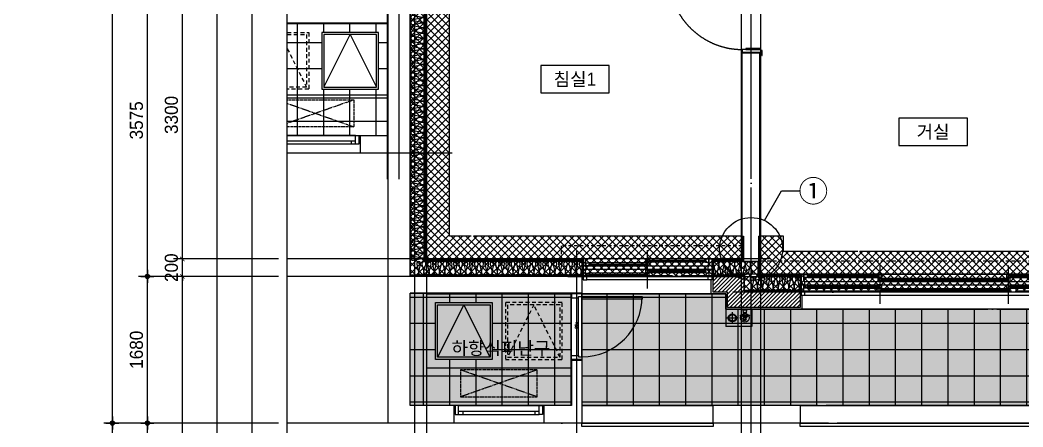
# Model space of a CAD drawing. Header units: millimetres. Extents: x -24416 to 92204, y -190080 to 23760.
# Drawn here: x 3448 to 14919, y -91259 to -86596 of the extents above; entities that cross this region are included whole.
import ezdxf
from ezdxf.enums import TextEntityAlignment as Align
from ezdxf.xclip import XClip

# ---------------------------------------------------------------- set-up
doc = ezdxf.new("R2010")
doc.units = ezdxf.units.MM
doc.header["$LTSCALE"] = 50
doc.header["$XCLIPFRAME"] = 0
for name, pattern in [('AUDIT_D_220706163347-0', [0]), ('CEN', [62, 60, -1, 0, -1]), ('H', [1.3, 0.8, -0.5]), ('HD', [2.5, 1.5, -1]), ('HID', [2.5, 1.5, -1]), ('평면도(기준)$0$CENTER2', [16.25, 15, -0.5, 0.25, -0.5])]:
    doc.linetypes.add(name, pattern=pattern)
doc.layers.get('defpoints').update_dxf_attribs({"color": 139})
for name, color, linetype in [('A-ELE8', 8, 'Continuous'), ('A_HAT', 8, 'Continuous'), ('AA-XXXX-DIMS', 7, 'Continuous'), ('AA-단열-바닥-욕실', 30, 'Continuous'), ('ARDM', 7, 'Continuous'), ('CEN_CON', 1, 'CEN'), ('CEN_WALL', 12, 'CEN'), ('CONC', 2, 'Continuous'), ('dan1', 7, 'HID'), ('DIM', 7, 'AUDIT_D_220706163347-0'), ('DOOR', 4, 'Continuous'), ('ELE3_CON', 7, 'Continuous'), ('ELE4', 4, 'Continuous'), ('ETC', 6, 'Continuous'), ('FIN', 6, 'Continuous'), ('HAT', 9, 'Continuous'), ('INS', 252, 'Continuous'), ('SINA-F-FRAME', 4, 'Continuous'), ('TEXT', 3, 'Continuous'), ('WAL', 3, 'Continuous'), ('WAL_DRY', 7, 'Continuous'), ('WIN', 4, 'Continuous'), ('X - 단위세대$0$ETC', 6, 'Continuous'), ('바닥타일', 8, 'Continuous'), ('수전', 4, 'Continuous'), ('실명', 3, 'AUDIT_D_220706163347-0'), ('실명박스', 7, 'AUDIT_D_220706163347-0'), ('커튼박스', 6, 'Continuous'), ('평면도(기준)$0$1.EC-F-DOOR', 4, 'Continuous'), ('평면도(기준)$0$1.EC-F-DOOR-F', 4, 'Continuous')]:
    doc.layers.add(name, color=color, linetype=linetype)
for name, color, linetype, plot in [('AA-CEN', 1, 'CEN', False), ('AA-XXXX-MC', 153, 'AUDIT_D_220706163347-0', False), ('Def-PrintX', 147, 'Continuous', False), ('Defpoint', 135, 'Continuous', False), ('MC', 135, 'Continuous', False), ('X - 단위세대$0$0_임시', 134, 'Continuous', False)]:
    doc.layers.add(name, color=color, linetype=linetype, plot=plot)
doc.styles.add('HAUD01', font='Dotum.ttf')
doc.styles.get("Standard").update_dxf_attribs({"font": 'txt', "bigfont": 'whgtxt.shx'})
doc.styles.add('돋움', font='Dotum.ttf')
doc.styles.add('맑은고딕', font='malgun.ttf', dxfattribs={"width": 0.9})
doc.dimstyles.new('DIM-50', dxfattribs={"dimscale": 50, "dimtxt": 3, "dimasz": 1, "dimexe": 2, "dimexo": 2, "dimgap": 1, "dimtad": 1, "dimdec": 0, "dimzin": 0, "dimdsep": 46, "dimtxsty": '맑은고딕', "dimblk1": 'DIMDOT', "dimblk2": 'DIMDOT', "dimsah": 1, "dimcen": 0.09, "dimdle": 2, "dimclrd": 7, "dimclre": 7, "dimclrt": 3, "dimadec": 0, "dimazin": 0, "dimtfac": 1, "dimtdec": 0, "dimtix": 1, "dimtmove": 2, "dimatfit": 3, "dimldrblk": 'DIMDOT', "dimfxl": 1, "dimtolj": 1, "dimtzin": 0, "dimarcsym": 0})
doc.dimstyles.new('MCDIM-50', dxfattribs={"dimscale": 50, "dimtxt": 3, "dimasz": 1, "dimexe": 2, "dimexo": 2, "dimgap": 1, "dimtad": 1, "dimdec": 0, "dimzin": 0, "dimdsep": 46, "dimtxsty": '맑은고딕', "dimblk1": 'ARCHTICK', "dimblk2": 'ARCHTICK', "dimsah": 1, "dimcen": 0.09, "dimdle": 2, "dimclrd": 7, "dimclre": 7, "dimclrt": 3, "dimadec": 0, "dimazin": 0, "dimtfac": 1, "dimtdec": 0, "dimtix": 1, "dimtmove": 2, "dimatfit": 3, "dimldrblk": 'ARCHTICK', "dimfxl": 1, "dimtolj": 1, "dimtzin": 0, "dimarcsym": 0})
pattern_1 = [(0, (-288337.16, -168071.24), (0, 300), []), (90, (-288337.16, -168071.24), (-300, 2e-14), [])]

# ---------------------------------------------------------------- blocks, each defined once
blk = doc.blocks.new('실외기창_1000')
at = {"layer": 'WIN', "color": 8}
blk.add_line((960, 100), (40, 100), dxfattribs=at)
at = {"layer": 'WIN'}
for p, q in [((960, 36), (40, 36)), ((960, 0), (40, 0)), ((90, 36), (90, 0)), ((910, 36), (910, 0))]:
    blk.add_line(p, q, dxfattribs=at)
for points in [[(40, 100), (0, 100), (0, 0), (40, 0)], [(960, 100), (1000, 100), (1000, 0), (960, 0)]]:
    blk.add_lwpolyline(points, close=True, dxfattribs=at)
blk = doc.blocks.new('A$C24669fbc')
at = {"layer": 'Defpoint'}
blk.add_lwpolyline([(1650, 850), (0, 850), (0, 0), (1650, 0)], close=True, dxfattribs=at)
at = {"layer": 'ETC', "linetype": 'HD', "ltscale": 0.6}
for points in [[(100, 750), (750, 750), (750, 100), (100, 100)], [(125, 725), (725, 725), (725, 125), (125, 125)]]:
    blk.add_lwpolyline(points, close=True, dxfattribs=at)
blk.add_lwpolyline([(125, 125), (425, 725), (725, 125)], dxfattribs=at)
at = {"layer": 'ETC', "linetype": 'HD', "ltscale": 10}
for points in [[(1550, 750), (900, 750), (900, 100), (1550, 100)], [(1525, 725), (925, 725), (925, 125), (1525, 125)]]:
    blk.add_lwpolyline(points, close=True, dxfattribs=at)
blk.add_lwpolyline([(925, 125), (1225, 725), (1525, 125)], dxfattribs=at)
blk = doc.blocks.new('A$C8273e713')
at = {"layer": 'A-ELE8', "linetype": 'HID', "ltscale": 0.1}
for p, q in [((0, 310), (880, 0)), ((0, 0), (880, 310))]:
    blk.add_line(p, q, dxfattribs=at)
blk.add_lwpolyline([(0, 310), (880, 310), (880, 0), (0, 0)], close=True, dxfattribs=at)
blk = doc.blocks.new('U-121A(기본)', base_point=(-97043, -98978))
at = {"layer": '바닥타일'}
h = blk.add_hatch(dxfattribs=at)
h.set_pattern_fill('_USER', color=256, scale=300, double=1, pattern_type=0)
h.set_pattern_definition([(0, (-317379.7, -137553.74), (0, 300), []), (90, (-317379.7, -137553.74), (-300, 2e-14), [])])
h.paths.add_polyline_path([(-97928, -98248), (-97928, -97598), (-97278, -97598), (-97278, -98248)], flags=16)
h.paths.add_polyline_path([(-97903, -98223), (-97903, -97623), (-97603, -97623)], flags=0)
h.paths.add_polyline_path([(-97903, -98223), (-97903, -97623), (-97603, -97623)], flags=0)
h.paths.add_polyline_path([(-97168, -98778), (-97168, -97488), (-98833, -97488), (-98833, -98778)])
at = {"layer": 'CEN_CON'}
for p, q in [((-97043, -99278), (-97043, -88643)), ((-111073, -98978), (-96438, -98978))]:
    blk.add_line(p, q, dxfattribs=at)
at = {"layer": 'CONC'}
for p, q in [((-98953, -97488), (-97168, -97488)), ((-97168, -98778), (-97168, -97488)), ((-97488, -98778), (-97168, -98778)), ((-97488, -98778), (-97488, -98978)), ((-97488, -98978), (-97168, -98978))]:
    blk.add_line(p, q, dxfattribs=at)
at = {"layer": 'ELE3_CON'}
for p, q in [((-98518, -98778), (-97488, -98778)), ((-98518, -98978), (-97488, -98978))]:
    blk.add_line(p, q, dxfattribs=at)
at = {"layer": 'MC'}
blk.add_line((-97178, -99278), (-97178, -88643), dxfattribs=at)
blk.add_blockref('실외기창_1000', (-98503, -98878))
at = {"layer": 'A-ELE8', "linetype": 'HID', "ltscale": 0.1}
blk.add_blockref('A$C8273e713', (-98443, -98678), dxfattribs=at)
at = {"layer": 'ETC', "linetype": 'HD', "ltscale": 10}
blk.add_blockref('A$C24669fbc', (-98828, -98348), dxfattribs=at)
blk = doc.blocks.new('수전')
at = {"layer": '수전'}
for p, q in [((0, 0), (58, 0, 0)), ((23, -71), (-15, -65)), ((23, -75), (-15, -81)), ((20, -50), (6, -63)), ((6, -63), (6, -68)), ((6, -78), (6, -83)), ((6, -83), (20, -96)), ((29, -7), (9, -7)), ((10, -7), (15, -43)), ((15, -43), (29, -43)), ((15, -117), (15, -91)), ((39, -50), (20, -50)), ((20, -96), (39, -96)), ((49, -7), (29, -7)), ((29, -43), (44, -43)), ((35, -71), (73, -65)), ((35, -75), (73, -81)), ((52, -63), (39, -50)), ((39, -96), (52, -83)), ((44, -43), (49, -7)), ((44, -91), (44, -117)), ((52, -68), (52, -63)), ((52, -83), (52, -78))]:
    blk.add_line(p, q, dxfattribs=at)
blk.add_circle((29, -73), 5.91, dxfattribs=at)
for centre, radius, start, end in [((12, 6), 13.2, 207.1852, 259.412), ((47, 6), 13.2, 280.588, 332.8148), ((-15, -73), 8.37, 90, 270), ((-12, -50), 28.1, 351.511, 14.308), ((71, -50), 28.1, 165.692, 188.489), ((73, -73), 8.37, 270, 90), ((29, -117), 14.7, 180, 0)]:
    blk.add_arc(centre, radius, start, end, dxfattribs=at)
blk = doc.blocks.new('X - 단위세대$0$200207-발코니배수구')
at = {"layer": 'X - 단위세대$0$ETC', "color": 4}
for p, q in [((0, 0), (0, 200)), ((0, 200), (300, 200)), ((300, 0), (300, 200)), ((300, 0), (0, 0))]:
    blk.add_line(p, q, dxfattribs=at)
at = {"layer": 'X - 단위세대$0$ETC', "color": 8}
for p, q in [((38, 73), (107, 142)), ((53, 58), (122, 127))]:
    blk.add_line(p, q, dxfattribs=at)
at = {"layer": 'X - 단위세대$0$ETC', "color": 1}
for p, q in [((224, 166), (224, 34)), ((290, 100), (157, 100))]:
    blk.add_line(p, q, dxfattribs=at)
at = {"layer": 'X - 단위세대$0$ETC', "color": 4}
for centre, radius in [((80, 100), 50), ((224, 100), 46.3)]:
    blk.add_circle(centre, radius, dxfattribs=at)
at = {"layer": 'X - 단위세대$0$ETC', "color": 8}
blk.add_circle((224, 100), 37.5, dxfattribs=at)
blk = doc.blocks.new('SD_750')
at = {"layer": 'DOOR'}
for p, q in [((720, 120), (30, 120)), ((705, 80), (45, 80)), ((705, 0), (45, 0))]:
    blk.add_line(p, q, dxfattribs=at)
for points in [[(30, 120), (30, 810), (60, 810), (60, 120), (30, 120)], [(0, 120), (0, 0), (45, 0), (45, 80), (30, 80), (30, 120), (0, 120)], [(750, 120), (750, 0), (705, 0), (705, 80), (720, 80), (720, 120), (750, 120)]]:
    blk.add_lwpolyline(points, dxfattribs=at)
blk.add_arc((30, 120), 690, 0, 90, dxfattribs=at)
at = {"layer": 'X - 단위세대$0$0_임시'}
for p, q in [((-10, 120), (-10, 0)), ((760, 120), (760, 0))]:
    blk.add_line(p, q, dxfattribs=at)
at = {"layer": 'Def-PrintX'}
blk.add_text('750', height=30, dxfattribs=at).set_placement((360, 58), align=Align.MIDDLE)
blk = doc.blocks.new('WIN_이중창_3300-2')
at = {"layer": 'Defpoint'}
for p, q in [((-15, 240), (-15, 0)), ((3285, 240), (3285, 0))]:
    blk.add_line(p, q, dxfattribs=at)
at = {"layer": 'WIN', "color": 8}
for p, q in [((3242, 240), (28, 240)), ((880, 237), (73, 237)), ((3197, 237), (2390, 237)), ((3230, 158), (40, 158)), ((3230, 120), (40, 120)), ((880, 202), (73, 202)), ((880, 117), (73, 117)), ((2350, 196), (920, 196)), ((2350, 161), (920, 161)), ((3197, 202), (2390, 202)), ((3197, 117), (2390, 117)), ((3230, 38), (40, 38)), ((3230, 0), (40, 0)), ((880, 82), (73, 82)), ((2350, 76), (920, 76)), ((2350, 41), (920, 41)), ((3197, 82), (2390, 82))]:
    blk.add_line(p, q, dxfattribs=at)
at = {"layer": 'WIN'}
for p, q in [((900, -100), (900, 340)), ((2370, -100), (2370, 340))]:
    blk.add_line(p, q, dxfattribs=at)
for points in [[(40, 158), (28, 158), (28, 240), (0, 240), (0, 120), (40, 120), (40, 158)], [(73, 216.5), (73, 202), (33, 202), (33, 237), (73, 237), (73, 222.5)], [(880, 216.5), (880, 202), (920, 202), (920, 237), (880, 237), (880, 222.5)], [(2390, 216.5), (2390, 202), (2350, 202), (2350, 237), (2390, 237), (2390, 222.5)], [(3197, 216.5), (3197, 202), (3237, 202), (3237, 237), (3197, 237), (3197, 222.5)], [(3230, 158), (3242, 158), (3242, 240), (3270, 240), (3270, 120), (3230, 120), (3230, 158)], [(40, 38), (28, 38), (28, 120), (0, 120), (0, 0), (40, 0), (40, 38)], [(73, 96.5), (73, 82), (33, 82), (33, 117), (73, 117), (73, 102.5)], [(887, 222.5), (887, 216.5), (66, 216.5), (66, 222.5), (887, 222.5)], [(920, 175.5), (920, 161), (880, 161), (880, 196), (920, 196), (920, 181.5)], [(880, 96.5), (880, 82), (920, 82), (920, 117), (880, 117), (880, 102.5)], [(2357, 181.5), (2357, 175.5), (913, 175.5), (913, 181.5), (2357, 181.5)], [(2350, 175.5), (2350, 161), (2390, 161), (2390, 196), (2350, 196), (2350, 181.5)], [(2390, 96.5), (2390, 82), (2350, 82), (2350, 117), (2390, 117), (2390, 102.5)], [(3204, 222.5), (3204, 216.5), (2383, 216.5), (2383, 222.5), (3204, 222.5)], [(3197, 96.5), (3197, 82), (3237, 82), (3237, 117), (3197, 117), (3197, 102.5)], [(3230, 38), (3242, 38), (3242, 120), (3270, 120), (3270, 0), (3230, 0), (3230, 38)], [(887, 102.5), (887, 96.5), (66, 96.5), (66, 102.5), (887, 102.5)], [(920, 55.5), (920, 41), (880, 41), (880, 76), (920, 76), (920, 61.5)], [(2357, 61.5), (2357, 55.5), (913, 55.5), (913, 61.5), (2357, 61.5)], [(2350, 55.5), (2350, 41), (2390, 41), (2390, 76), (2350, 76), (2350, 61.5)], [(3204, 102.5), (3204, 96.5), (2383, 96.5), (2383, 102.5), (3204, 102.5)]]:
    blk.add_lwpolyline(points, dxfattribs=at)
blk = doc.blocks.new('WIN_이중창_1500')
at = {"layer": 'Defpoint'}
for p, q in [((-15, 240), (-15, 0)), ((1485, 240), (1485, 0))]:
    blk.add_line(p, q, dxfattribs=at)
at = {"layer": 'WIN', "color": 8}
for p, q in [((1442, 240), (28, 240)), ((1397, 237), (755, 237)), ((1430, 158), (40, 158)), ((1430, 120), (40, 120)), ((715, 196), (73, 196)), ((715, 161), (73, 161)), ((1397, 202), (755, 202)), ((1397, 117), (755, 117)), ((1430, 38), (40, 38)), ((1430, 0), (40, 0)), ((715, 76), (73, 76)), ((715, 41), (73, 41)), ((1397, 82), (755, 82))]:
    blk.add_line(p, q, dxfattribs=at)
at = {"layer": 'WIN'}
blk.add_line((735, -100), (735, 340), dxfattribs=at)
for points in [[(40, 158), (28, 158), (28, 240), (0, 240), (0, 120), (40, 120), (40, 158)], [(755, 216.5), (755, 202), (715, 202), (715, 237), (755, 237), (755, 222.5)], [(1397, 216.5), (1397, 202), (1437, 202), (1437, 237), (1397, 237), (1397, 222.5)], [(1430, 158), (1442, 158), (1442, 240), (1470, 240), (1470, 120), (1430, 120), (1430, 158)], [(40, 38), (28, 38), (28, 120), (0, 120), (0, 0), (40, 0), (40, 38)], [(73, 175.5), (73, 161), (33, 161), (33, 196), (73, 196), (73, 181.5)], [(722, 181.5), (722, 175.5), (66, 175.5), (66, 181.5), (722, 181.5)], [(715, 175.5), (715, 161), (755, 161), (755, 196), (715, 196), (715, 181.5)], [(755, 96.5), (755, 82), (715, 82), (715, 117), (755, 117), (755, 102.5)], [(1404, 222.5), (1404, 216.5), (748, 216.5), (748, 222.5), (1404, 222.5)], [(1397, 96.5), (1397, 82), (1437, 82), (1437, 117), (1397, 117), (1397, 102.5)], [(1430, 38), (1442, 38), (1442, 120), (1470, 120), (1470, 0), (1430, 0), (1430, 38)], [(73, 55.5), (73, 41), (33, 41), (33, 76), (73, 76), (73, 61.5)], [(722, 61.5), (722, 55.5), (66, 55.5), (66, 61.5), (722, 61.5)], [(715, 55.5), (715, 41), (755, 41), (755, 76), (715, 76), (715, 61.5)], [(1404, 102.5), (1404, 96.5), (748, 96.5), (748, 102.5), (1404, 102.5)]]:
    blk.add_lwpolyline(points, dxfattribs=at)
blk = doc.blocks.new('insul1')
blk.add_lwpolyline([(0, 0, 0.480617), (0.146, 0.183), (0.004, 0.817, -1.249969), (0.296, 0.817), (0.154, 0.183, 0.480617), (0.3, 0, 0.480617)], format="xyb")
blk = doc.blocks.new('A$C65D858C3')
at = {"layer": '평면도(기준)$0$1.EC-F-DOOR', "color": 8}
for points in [[(121, 910), (61, 910), (61, 920), (121, 920)], [(121, 874), (61, 874), (61, 864), (121, 864)]]:
    blk.add_lwpolyline(points, close=True, dxfattribs=at)
for points in [[(81, 920), (81, 970), (261, 970), (261, 950), (101, 950), (101, 920)], [(81, 864), (81, 814), (261, 814), (261, 834), (101, 834), (101, 864)]]:
    blk.add_lwpolyline(points, dxfattribs=at)
at = {"layer": '평면도(기준)$0$1.EC-F-DOOR'}
blk.add_lwpolyline([(840, 910), (1, 910), (1, 874), (840, 874), (840, 910)], dxfattribs=at)
at = {"layer": '평면도(기준)$0$1.EC-F-DOOR', "color": 1, "linetype": '평면도(기준)$0$CENTER2', "ltscale": 6}
blk.add_arc((841, 911), 841, 182.4982, 269.9824, dxfattribs=at)
at = {"layer": '평면도(기준)$0$1.EC-F-DOOR-F'}
for points in [[(828, 980), (828, 920), (840, 920), (840, 980)], [(1050, 940), (1050, 910), (840, 910), (840, 940)], [(1050, 920), (1050, 940), (1050, 980), (1068, 980), (1068, 920)], [(1040, 910), (1040, 900), (880, 900), (880, 910)], [(828, 60), (828, 0), (840, 0), (840, 60)], [(1050, 40), (1050, 70), (840, 70), (840, 40)], [(1040, 70), (1040, 80), (880, 80), (880, 70)]]:
    blk.add_lwpolyline(points, close=True, dxfattribs=at)
blk.add_lwpolyline([(1068, 0), (1068, 60), (1050, 60), (1050, 10), (1065, 10), (1065, 0), (1068, 0)], dxfattribs=at)
blk = doc.blocks.new('U-121B(기본)1', base_point=(-58207, -129496))
at = {"layer": 'A_HAT'}
h = blk.add_hatch(dxfattribs=at)
h.set_pattern_fill('ANSI31', color=256, scale=10, style=0)
h.set_pattern_definition([(45, (-288337.163, -168071.244), (-22.4506403, 22.4506403), [])])
h.paths.add_polyline_path([(-78927, -127981), (-78367, -127981), (-78367, -128031), (-78367, -128171), (-78927, -128171)])
h.paths.add_polyline_path([(-79197, -127996), (-79362, -127996), (-79362, -127806), (-79007, -127806), (-79007, -127981), (-78927, -127981), (-78927, -128171), (-79197, -128171)])
at = {"layer": '바닥타일'}
h = blk.add_hatch(dxfattribs=at)
h.set_pattern_fill('_USER', color=256, scale=300, double=1, pattern_type=0)
h.set_pattern_definition(pattern_1)
h.paths.add_polyline_path([(-81887, -128766), (-81887, -128116), (-82537, -128116), (-82537, -128766)], flags=16)
h.paths.add_polyline_path([(-81912, -128741), (-81912, -128141), (-82212, -128141)], flags=0)
h.paths.add_polyline_path([(-80982, -129296), (-82827, -129296), (-82827, -128006), (-80982, -128006)])
h.paths.add_polyline_path([(-81912, -128741), (-81912, -128141), (-82212, -128141)], flags=0)
h = blk.add_hatch(dxfattribs=at)
h.set_pattern_fill('_USER', color=256, scale=300, double=1, pattern_type=0)
h.set_pattern_definition(pattern_1)
h.paths.add_polyline_path([(-80862, -128016), (-80862, -129296), (-68867, -129296), (-68867, -128191), (-79217, -128191), (-79217, -128016)])
at = {"layer": 'CEN_CON'}
for p, q in [((-82772, -129796), (-82772, -119161)), ((-78927, -129796), (-78927, -119161)), ((-80827, -127816), (-83377, -127816)), ((-68742, -129496), (-83377, -129496))]:
    blk.add_line(p, q, dxfattribs=at)
at = {"layer": 'CEN_WALL'}
for p, q in [((-80922, -127526), (-80922, -129796)), ((-78717, -127821), (-81022, -127821)), ((-68742, -127996), (-79137, -127996))]:
    blk.add_line(p, q, dxfattribs=at)
at = {"layer": 'CONC'}
for p, q in [((-82827, -127806), (-82827, -121666)), ((-83077, -129496), (-83077, -124711)), ((-79027, -127356), (-79027, -125256)), ((-79027, -125256), (-78827, -125256)), ((-78827, -127356), (-78827, -125256)), ((-79027, -127356), (-79014, -127356)), ((-79014, -127356), (-79014, -127646)), ((-78840, -127356), (-78840, -127646)), ((-78840, -127356), (-78827, -127356)), ((-79014, -127646), (-78840, -127646)), ((-80862, -127806), (-82827, -127806)), ((-80862, -127806), (-80862, -128006)), ((-82827, -129296), (-82827, -128006)), ((-80862, -128006), (-82827, -128006)), ((-80982, -128776), (-80982, -129296)), ((-80982, -128776), (-80862, -128776)), ((-80862, -128776), (-80862, -129296)), ((-82327, -129296), (-82827, -129296)), ((-82327, -129296), (-82327, -129496)), ((-80982, -129296), (-81297, -129296)), ((-81297, -129296), (-81297, -129496)), ((-80862, -129296), (-80862, -129496)), ((-78367, -129296), (-79362, -129296)), ((-79362, -129496), (-79362, -129296)), ((-78367, -129296), (-78367, -129496)), ((-82327, -129496), (-83077, -129496)), ((-80862, -129496), (-81297, -129496)), ((-78367, -129496), (-79362, -129496))]:
    blk.add_line(p, q, dxfattribs=at)
at = {"layer": 'dan1'}
for p, q in [((-82377, -127356), (-82377, -124261)), ((-79027, -127356), (-82377, -127356))]:
    blk.add_line(p, q, dxfattribs=at)
blk.add_lwpolyline([(-74607, -127531), (-78557, -127531), (-78557, -127356), (-78827, -127356)], dxfattribs=at)
at = {"layer": 'ELE3_CON'}
for p, q in [((-81297, -129296), (-82327, -129296)), ((-80862, -129296), (-79362, -129296)), ((-78367, -129296), (-75067, -129296)), ((-81297, -129496), (-82327, -129496))]:
    blk.add_line(p, q, dxfattribs=at)
at = {"layer": 'ELE4'}
for p, q in [((-79382, -128016), (-80862, -128016)), ((-75087, -128191), (-78347, -128191))]:
    blk.add_line(p, q, dxfattribs=at)
at = {"layer": 'FIN'}
for p, q in [((-79382, -128016), (-79382, -127856)), ((-79217, -128016), (-79382, -128016)), ((-79217, -128191), (-79217, -128016)), ((-78347, -128031), (-78347, -128191)), ((-78347, -128191), (-79217, -128191))]:
    blk.add_line(p, q, dxfattribs=at)
at = {"layer": 'INS'}
for p, q in [((-82822, -127801), (-82822, -121671)), ((-82667, -127646), (-82667, -121826)), ((-79027, -127356), (-79027, -127646)), ((-78827, -127356), (-78827, -127646)), ((-80847, -127646), (-82667, -127646)), ((-79027, -127646), (-79377, -127646)), ((-79027, -127646), (-79014, -127646)), ((-78847, -127821), (-78847, -127646)), ((-78827, -127646), (-78840, -127646)), ((-80847, -127801), (-82822, -127801)), ((-79002, -127801), (-79377, -127801)), ((-79002, -127976), (-79002, -127801)), ((-78352, -127821), (-78847, -127821)), ((-78352, -127976), (-79002, -127976))]:
    blk.add_line(p, q, dxfattribs=at)
at = {"layer": 'MC'}
for p, q in [((-82637, -129796), (-82637, -119161)), ((-78817, -129796), (-78817, -119161)), ((-79037, -129796), (-79037, -124066)), ((-78717, -127616), (-83377, -127616)), ((-68742, -127791), (-79137, -127791))]:
    blk.add_line(p, q, dxfattribs=at)
at = {"layer": 'WAL'}
for p, q in [((-79007, -127806), (-79362, -127806)), ((-79362, -127996), (-79362, -127806)), ((-79007, -127981), (-79007, -127806)), ((-79197, -127996), (-79362, -127996)), ((-79197, -128171), (-79197, -127996)), ((-78367, -127981), (-79007, -127981)), ((-78367, -127981), (-78367, -128171)), ((-78367, -128171), (-79197, -128171))]:
    blk.add_line(p, q, dxfattribs=at)
at = {"layer": 'WAL_DRY'}
for p, q in [((-82657, -127636), (-82657, -121836)), ((-82647, -127626), (-82647, -121846)), ((-80847, -127636), (-82657, -127636)), ((-80847, -127626), (-82647, -127626)), ((-79027, -127626), (-79377, -127626)), ((-79027, -127636), (-79377, -127636)), ((-78837, -127811), (-78837, -127646)), ((-78827, -127801), (-78827, -127646)), ((-78352, -127811), (-78837, -127811)), ((-78352, -127801), (-78827, -127801))]:
    blk.add_line(p, q, dxfattribs=at)
at = {"layer": 'X - 단위세대$0$ETC'}
for points in [[(-80862, -129536), (-80862, -129496), (-79362, -129496), (-79362, -129536), (-80862, -129536)], [(-78367, -129536), (-78367, -129496), (-75067, -129496), (-75067, -129536), (-78367, -129536)]]:
    blk.add_lwpolyline(points, dxfattribs=at)
at = {"layer": '커튼박스', "linetype": 'H'}
for p, q in [((-79027, -127466), (-81097, -127466)), ((-81097, -127626), (-81097, -127466)), ((-74607, -127641), (-78827, -127641))]:
    blk.add_line(p, q, dxfattribs=at)
at = {"ltscale": 100, "rotation": 180}
blk.add_blockref('X - 단위세대$0$200207-발코니배수구', (-78917, -128191), dxfattribs=at)
at = {"xscale": -1}
blk.add_blockref('실외기창_1000', (-81312, -129396), dxfattribs=at)
at = {"layer": 'A-ELE8', "linetype": 'HID', "ltscale": 0.1, "xscale": -1}
blk.add_blockref('A$C8273e713', (-81372, -129196), dxfattribs=at)
at = {"layer": 'DOOR', "rotation": 270}
blk.add_blockref('SD_750', (-80982, -128016), dxfattribs=at)
at = {"layer": 'ETC', "linetype": 'HD', "ltscale": 10, "xscale": -1}
blk.add_blockref('A$C24669fbc', (-80987, -128866), dxfattribs=at)
at = {"layer": 'INS', "row_count": 1}
for p, xscale, yscale, zscale, rotation, column_count, row_spacing, column_spacing in [((-82667, -121826), -150.0000000000003, 150.0000000000003, 150.0000000000001, 90, 97, 7.888609052210118e-30, -60.00000000000016), ((-79377, -127646), -150, 150, 150, 180, 8, 0, -60)]:
    blk.add_blockref('insul1', p, dxfattribs=dict(at, xscale=xscale, yscale=yscale, zscale=zscale, rotation=rotation, column_count=column_count, row_spacing=row_spacing, column_spacing=column_spacing))
at = {"layer": 'INS', "xscale": -150, "yscale": 150, "zscale": 150, "row_count": 1, "row_spacing": 0, "column_spacing": -60}
for p, column_count in [((-80847, -127796), 32), ((-78352, -127971), 10)]:
    blk.add_blockref('insul1', p, dxfattribs=dict(at, column_count=column_count))
at = {"layer": 'SINA-F-FRAME'}
blk.add_blockref('A$C65D858C3', (-79867, -125286), dxfattribs=at)
at = {"layer": 'WIN'}
blk.add_blockref('WIN_이중창_1500', (-80847, -127856), dxfattribs=at)
at = {"layer": 'WIN', "xscale": -1}
blk.add_blockref('WIN_이중창_3300-2', (-75082, -128031), dxfattribs=at)
at = {"layer": '수전', "xscale": -1}
blk.add_blockref('수전', (-78968, -128191), dxfattribs=at)
blk = doc.blocks.new('A$C415C5DAF')
at = {"layer": 'AA-XXXX-MC'}
blk.add_line((-4702, -107711), (-5981, -107711), dxfattribs=at)
at = {"layer": 'CEN_CON'}
for p, q in [((-4702, -107911), (-5981, -107911)), ((-4702, -109591), (-5981, -109591))]:
    blk.add_line(p, q, dxfattribs=at)
at = {"layer": '실명박스'}
for points in [[(-3080, -105494), (-3080, -105807), (-2299, -105807), (-2299, -105494)], [(1016, -106099), (1016, -106412), (1798, -106412), (1798, -106099)]]:
    blk.add_lwpolyline(points, close=True, dxfattribs=at)
at = {"layer": '실명', "style": 'HAUD01'}
for s, p in [('침실1', (-2691, -105648)), ('거실', (1406, -106253)), ('하향식피난구', (-3537, -108731))]:
    blk.add_text(s, height=150, dxfattribs=at).set_placement(p, align=Align.MIDDLE)
blk = doc.blocks.new('A$C1CAF0AFA')
at = {"layer": 'ETC'}
h = blk.add_hatch(dxfattribs=at)
h.set_pattern_fill('CROSS', color=256, scale=10, angle=45)
h.set_pattern_definition([(45, (148033.186, -23760), (7e-15, 89.802561), [31.75, -95.25]), (135, (148055.636, -23760), (-89.802561, 7e-15), [31.75, -95.25])])
h.paths.add_polyline_path([(27849, -106264), (27849, -108504), (28954, -108504), (28954, -106264)])
h.paths.add_polyline_path([(28954, -106064), (28954, -100604), (27849, -100604), (27849, -106064)])
h.paths.add_polyline_path([(30539, -111574), (32329, -111574), (32329, -110074), (31459, -110074), (31459, -108714), (30539, -108714)])
h.paths.add_polyline_path([(25939, -114324), (30339, -114324), (30339, -113219), (25939, -113219)])
h.paths.add_polyline_path([(9879, -114774), (9879, -113494), (11519, -113494), (11519, -113669), (21869, -113669), (21869, -114774)])
h.paths.add_polyline_path([(9749, -114774), (7909, -114774), (7909, -113484), (9749, -113484)])
h.paths.add_polyline_path([(8089, -105729), (10139, -105729), (10139, -105139), (12079, -105139), (12079, -106024), (12549, -106024), (12549, -105139), (16049, -105139), (16049, -106494), (12319, -106494), (12319, -106944), (8089, -106944)])
at = {"layer": 'HAT'}
h = blk.add_hatch(dxfattribs=at)
h.set_pattern_fill('_USER', color=5, scale=60, angle=45, double=1, pattern_type=0)
h.set_pattern_definition([(45, (0, -23760), (-42.426407, 42.426407), []), (135, (0, -23760), (-42.426407, -42.426407), [])])
h.paths.add_polyline_path([(7909, -107594), (7909, -107144), (12529, -107144), (12529, -106704), (16069, -106704), (16069, -108299), (17919, -108299), (17919, -108149), (19319, -108149), (19319, -108299), (21882, -108299), (21882, -108749), (16129, -108749), (16129, -108426), (15929, -108426), (15929, -108749), (15619, -108749), (15619, -107154), (12979, -107154), (12979, -107594), (11909, -107594), (11909, -107304), (11709, -107304), (11709, -107594)], flags=17)
h.paths.add_polyline_path([(25939, -111139), (25939, -113009), (30339, -113009), (30339, -108714), (27639, -108714), (27639, -106264), (27189, -106264), (27189, -109164), (29889, -109164), (29889, -112559), (26389, -112559), (26389, -110689), (21419, -110689), (21419, -113009), (16329, -113009), (16329, -113299), (16129, -113299), (16129, -113009), (12179, -113009), (12179, -112834), (11909, -112834), (11909, -113124), (11709, -113124), (11709, -112834), (8359, -112834), (8359, -109739), (7909, -109739), (7909, -113284), (11729, -113284), (11729, -113459), (21869, -113459), (21869, -111139)])
h.paths.add_polyline_path([(22429, -107434), (24949, -107434), (24949, -107109), (24626, -107109), (24626, -106909), (24949, -106909), (24949, -100974), (27189, -100974), (27189, -106064), (27639, -106064), (27639, -100604), (24499, -100604), (24499, -106984), (21979, -106984), (21979, -108049), (22119, -108049), (22119, -108749), (22569, -108749), (22569, -107599), (22429, -107599)])
at = {"layer": 'AA-CEN', "color": 4}
blk.add_lwpolyline([(26389, -110689), (21419, -110689), (21419, -113009), (16329, -113009), (16329, -113299), (16129, -113299), (16129, -113009), (12179, -113009), (12179, -112834), (11909, -112834), (11909, -113124), (11709, -113124), (11709, -112834), (8359, -112834), (8359, -109739), (7909, -109739), (7909, -113284), (11729, -113284), (11729, -113459), (21869, -113459), (21869, -111139), (25939, -111139)], dxfattribs=at)
at = {"layer": 'AA-CEN'}
blk.add_lwpolyline([(9749, -114774), (7909, -114774), (7909, -113484), (9749, -113484)], close=True, dxfattribs=at)
blk.add_lwpolyline([(9879, -114774), (9879, -113494), (11519, -113494), (11519, -113669), (21869, -113669), (21869, -114774), (9879, -114774)], dxfattribs=at)
blk = doc.blocks.new('DIMDOT')
at = {"layer": 'AA-XXXX-DIMS'}
for p, q in [((-1.5, 0), (1.5, 0)), ((0, -1.5), (0, 1.5))]:
    blk.add_line(p, q, dxfattribs=at)
for radius in [0.5, 0.25]:
    blk.add_circle((0, 0), radius, dxfattribs=at)
blk = doc.blocks.new('*D351')
at = {"layer": 'defpoints', "color": 0, "transparency": 16777216}
for p in [(7991, -113294), (9591, -113294), (9591, -114974)]:
    blk.add_point(p, dxfattribs=at)
at = {"layer": 'DIM', "color": 7, "lineweight": -2, "transparency": 16777216}
for p, q in [((9491, -113294), (7891, -113294)), ((7991, -114924), (7991, -113344)), ((9491, -114974), (7891, -114974))]:
    blk.add_line(p, q, dxfattribs=at)
at = {"layer": 'DIM', "color": 7, "lineweight": -2, "transparency": 16777216, "xscale": 50, "yscale": 50, "zscale": 50}
for p, rotation in [((7991, -113294), 90), ((7991, -114974), 270)]:
    blk.add_blockref('DIMDOT', p, dxfattribs=dict(at, rotation=rotation))
at = {"layer": 'DIM', "color": 3, "transparency": 16777216, "insert": (7866, -114134), "char_height": 150, "attachment_point": 5, "rotation": 90, "style": 'HAUD01'}
blk.add_mtext('\\A1;1680', dxfattribs=at)
blk = doc.blocks.new('*D352')
at = {"layer": 'defpoints', "color": 0, "transparency": 16777216}
for p in [(7991, -109719), (9591, -109719), (9591, -113294)]:
    blk.add_point(p, dxfattribs=at)
at = {"layer": 'DIM', "color": 7, "lineweight": -2, "transparency": 16777216}
for p, q in [((9491, -109719), (7891, -109719)), ((7991, -113244), (7991, -109769)), ((9491, -113294), (7891, -113294))]:
    blk.add_line(p, q, dxfattribs=at)
at = {"layer": 'DIM', "color": 7, "lineweight": -2, "transparency": 16777216, "xscale": 50, "yscale": 50, "zscale": 50}
for p, rotation in [((7991, -109719), 90), ((7991, -113294), 270)]:
    blk.add_blockref('DIMDOT', p, dxfattribs=dict(at, rotation=rotation))
at = {"layer": 'DIM', "color": 3, "transparency": 16777216, "insert": (7866, -111506), "char_height": 150, "attachment_point": 5, "rotation": 90, "style": 'HAUD01'}
blk.add_mtext('\\A1;3575', dxfattribs=at)
blk = doc.blocks.new('*D358')
at = {"layer": 'defpoints', "color": 0, "transparency": 16777216}
for p in [(7591, -99819), (9591, -99819), (9591, -114974)]:
    blk.add_point(p, dxfattribs=at)
at = {"layer": 'DIM', "color": 7, "lineweight": -2, "transparency": 16777216}
for p, q in [((9491, -99819), (7491, -99819)), ((7591, -114924), (7591, -99869)), ((9491, -114974), (7491, -114974))]:
    blk.add_line(p, q, dxfattribs=at)
at = {"layer": 'DIM', "color": 7, "lineweight": -2, "transparency": 16777216, "xscale": 50, "yscale": 50, "zscale": 50}
for p, rotation in [((7591, -99819), 90), ((7591, -114974), 270)]:
    blk.add_blockref('DIMDOT', p, dxfattribs=dict(at, rotation=rotation))
at = {"layer": 'DIM', "color": 3, "transparency": 16777216, "insert": (7466, -107396), "char_height": 150, "attachment_point": 5, "rotation": 90, "style": 'HAUD01'}
blk.add_mtext('\\A1;15155', dxfattribs=at)
blk = doc.blocks.new('_ArchTick')
at = {"color": 0, "linetype": 'ByBlock', "const_width": 0.15}
blk.add_lwpolyline([(-0.5, -0.5), (0.5, 0.5)], dxfattribs=at)
blk = doc.blocks.new('*D359')
at = {"layer": 'defpoints', "color": 0, "linetype": 'ByBlock', "transparency": 16777216}
for p in [(8391, -113094), (9591, -113094), (9591, -113294)]:
    blk.add_point(p, dxfattribs=at)
at = {"layer": 'DIM', "color": 7, "linetype": 'ByBlock', "lineweight": -2, "transparency": 16777216}
for p, q in [((9491, -113094), (8291, -113094)), ((8391, -113094), (8391, -113044)), ((8391, -113294), (8391, -113094)), ((9491, -113294), (8291, -113294)), ((8391, -113294), (8391, -113344))]:
    blk.add_line(p, q, dxfattribs=at)
at = {"layer": 'DIM', "color": 7, "linetype": 'ByBlock', "lineweight": -2, "transparency": 16777216, "xscale": 50, "yscale": 50, "zscale": 50}
for p, rotation in [((8391, -113094), 270), ((8391, -113294), 90)]:
    blk.add_blockref('_ArchTick', p, dxfattribs=dict(at, rotation=rotation))
at = {"layer": 'DIM', "color": 3, "linetype": 'ByBlock', "transparency": 16777216, "insert": (8266, -113194), "char_height": 150, "attachment_point": 5, "rotation": 90, "style": 'HAUD01'}
blk.add_mtext('\\A1;200', dxfattribs=at)
blk = doc.blocks.new('*D360')
at = {"layer": 'defpoints', "color": 0, "linetype": 'ByBlock', "transparency": 16777216}
for p in [(8391, -109794), (9591, -109794), (9591, -113094)]:
    blk.add_point(p, dxfattribs=at)
at = {"layer": 'DIM', "color": 7, "linetype": 'ByBlock', "lineweight": -2, "transparency": 16777216}
for p, q in [((8391, -113194), (8391, -109694)), ((9491, -109794), (8291, -109794)), ((9491, -113094), (8291, -113094))]:
    blk.add_line(p, q, dxfattribs=at)
at = {"layer": 'DIM', "color": 7, "linetype": 'ByBlock', "lineweight": -2, "transparency": 16777216, "xscale": 50, "yscale": 50, "zscale": 50}
for p, rotation in [((8391, -109794), 90), ((8391, -113094), 270)]:
    blk.add_blockref('_ArchTick', p, dxfattribs=dict(at, rotation=rotation))
at = {"layer": 'DIM', "color": 3, "linetype": 'ByBlock', "transparency": 16777216, "insert": (8266, -111444), "char_height": 150, "attachment_point": 5, "rotation": 90, "style": 'HAUD01'}
blk.add_mtext('\\A1;3300', dxfattribs=at)
blk = doc.blocks.new('A$C45F312F6')
at = {"layer": 'ARDM', "color": 3}
blk.add_lwpolyline([(11964, -112654), (12159, -112315), (12376, -112315)], dxfattribs=at)
blk.add_circle((11809, -112979), 360, dxfattribs=at)
at = {"layer": 'TEXT', "style": '돋움'}
blk.add_text('①', height=250, dxfattribs=at).set_placement((12521, -112442), align=Align.CENTER)
blk = doc.blocks.new('DIM-1108')
at = {"layer": 'DIM'}
for base, p1, p2, picture, middle in [((7590.9, -99818.8), (9590.9, -114973.8), (9590.9, -99818.8), '*D358', (7465.8, -107396.3)), ((7990.9, -109718.8), (9590.9, -113293.8), (9590.9, -109718.8), '*D352', (7865.8, -111506.3)), ((7990.9, -113293.8), (9590.9, -114973.8), (9590.9, -113293.8), '*D351', (7865.8, -114133.8))]:
    dim = blk.add_linear_dim(base=base, p1=p1, p2=p2, angle=90, dimstyle='DIM-50', override={"dimscale": 50, "dimtxsty": 'HAUD01'}, dxfattribs=at)
    dim.commit()
    dim.dimension.update_dxf_attribs({"geometry": picture, "text_midpoint": middle})
at = {"layer": 'DIM', "linetype": 'ByBlock'}
for base, p1, p2, picture, middle in [((8390.9, -109793.8), (9590.9, -113093.8), (9590.9, -109793.8), '*D360', (8265.8, -111443.8)), ((8390.9, -113093.8), (9590.9, -113293.8), (9590.9, -113093.8), '*D359', (8265.8, -113193.8))]:
    dim = blk.add_linear_dim(base=base, p1=p1, p2=p2, angle=90, dimstyle='MCDIM-50', override={"dimtxsty": 'HAUD01'}, dxfattribs=at)
    dim.commit()
    dim.dimension.update_dxf_attribs({"geometry": picture, "text_midpoint": middle})

msp = doc.modelspace()

# ---------------------------------------------------------------- linework, layer by layer
at = {"layer": 'defpoints'}
for points in [[(4504, -72994), (34829, -72994), (34829, -93514), (4504, -93514)], [(4904, -73394), (34429, -73394), (34429, -93114), (4904, -93114)], [(5304, -73794), (34029, -73794), (34029, -92714), (5304, -92714)], [(5704, -74194), (33629, -74194), (33629, -92314), (5704, -92314)], [(6104, -74594), (33229, -74594), (33229, -91914), (6104, -91914)], [(6504, -74994), (32829, -74994), (32829, -91514), (6504, -91514)]]:
    msp.add_lwpolyline(points, close=True, dxfattribs=at)

# ---------------------------------------------------------------- block references
for name, p in [('DIM-1108', (-3087, 23760)), ('A$C45F312F6', (0, 23760)), ('U-121B(기본)1', (32529, -91214))]:
    msp.add_blockref(name, p)
ref = msp.add_blockref('U-121A(기본)', (7784, -88119))
XClip(ref).set_block_clipping_path([(-98322.3683535215, -102373.3508954951), (-71997.5938625024, -85853.350897206)])
at = {"layer": 'AA-단열-바닥-욕실'}
msp.add_blockref('A$C1CAF0AFA', (0, 23760), dxfattribs=at)
at = {"layer": '실명박스'}
msp.add_blockref('A$C415C5DAF', (12485, 18377), dxfattribs=at)

doc.saveas('drawing.dxf')
